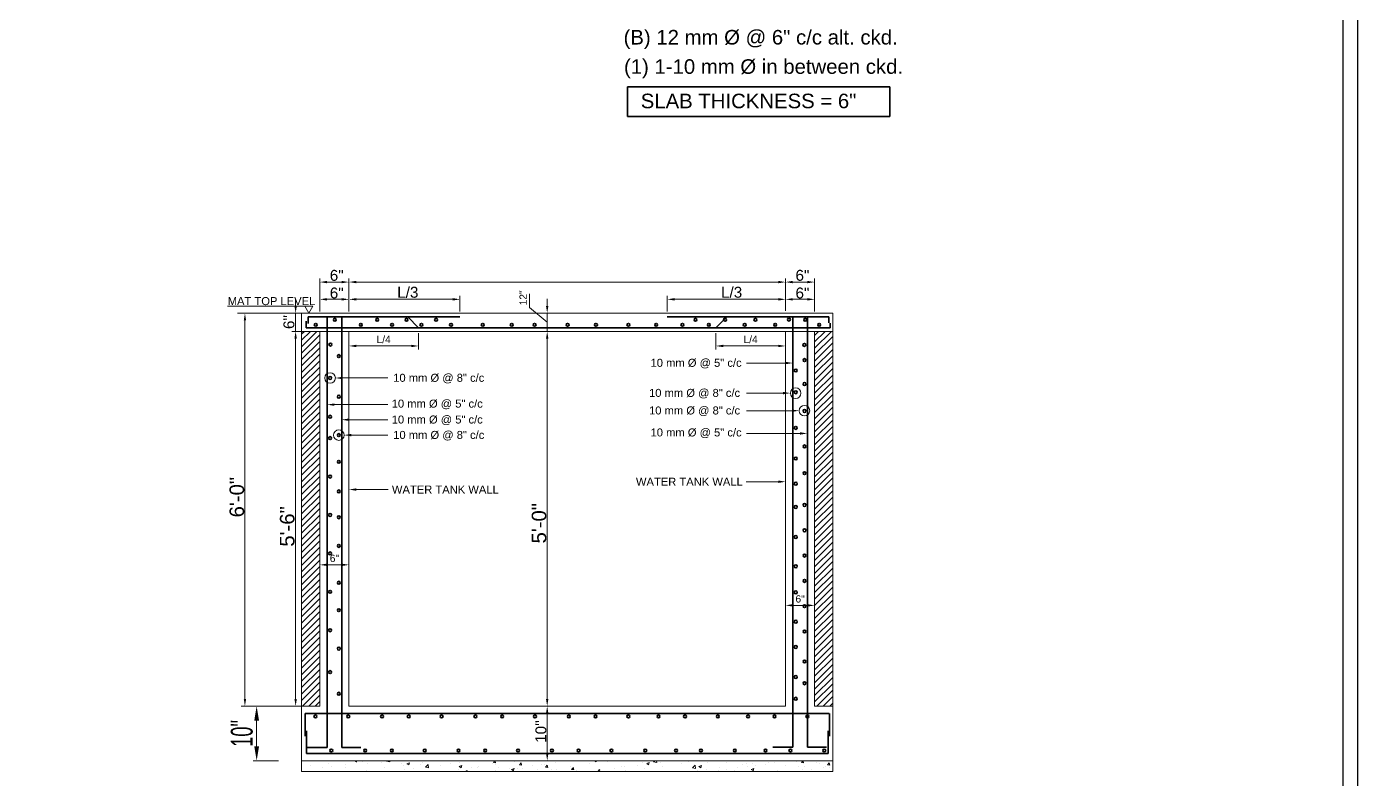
# Model space of a CAD drawing. Extents: x 52891 to 66536, y -48165 to -44533.
# Drawn here: x 62930.1 to 63295.8, y -45573.3 to -45366.4 of the extents above; entities that cross this region are included whole.
import ezdxf

# ---------------------------------------------------------------- set-up
doc = ezdxf.new("R2010")
doc.units = 0
doc.header["$MEASUREMENT"] = 0
doc.header["$PDMODE"] = 3
doc.layers.get('DEFPOINTS').update_dxf_attribs({"lineweight": 13})
for name, color, linetype, lineweight in [('1 DIM', 251, 'Continuous', 13), ('DIM', 8, 'Continuous', 13), ('HA', 250, 'Continuous', 15), ('Hach', 8, 'Continuous', 13), ('ROD', 1, 'Continuous', 35), ('TEXT', 7, 'Continuous', 13), ('WALL', 7, 'Continuous', 30), ('WIN-1', 140, 'Continuous', 18)]:
    doc.layers.add(name, color=color, linetype=linetype, lineweight=lineweight)
doc.layers.add('Layer1', color=174, linetype='Continuous')
doc.layers.add('TXT', color=7, linetype='Continuous')
doc.styles.add('Arial', font='arial.ttf')
doc.styles.get("Standard").update_dxf_attribs({"font": 'arial.ttf', "width": 0.6, "height": 6})
doc.dimstyles.new('1-4', dxfattribs={"dimtxt": 6, "dimasz": 4, "dimexe": 1, "dimexo": 1.5, "dimgap": 1, "dimtad": 1, "dimdec": 1, "dimzin": 3, "dimdsep": 46, "dimlunit": 4, "dimtxsty": 'Standard', "dimcen": 0.09, "dimdle": 4, "dimclrd": 252, "dimclre": 252, "dimclrt": 7, "dimadec": 0, "dimazin": 0, "dimtfac": 1, "dimtdec": 1, "dimtofl": 0, "dimtmove": 1, "dimatfit": 3, "dimfxl": 2, "dimfrac": 1, "dimtolj": 1, "dimtzin": 0, "dimlwd": 9, "dimlwe": 9, "dimarcsym": 0})
pattern_1 = [(45, (41156.5672, -36390.5247), (-0.883883476, 0.883883476), [])]

# ---------------------------------------------------------------- blocks, each defined once
blk = doc.blocks.new('*D1990')
at = {"layer": 'DEFPOINTS', "color": 0}
for p in [(62993.29, -45553.17), (63005.66, -45553.17, -0.49), (63005.66, -45568.17, -0.49)]:
    blk.add_point(p, dxfattribs=at)
at = {"layer": 'TEXT', "color": 252, "lineweight": 9}
for p, q in [((62999.29, -45553.17), (62992.29, -45553.17)), ((62993.29, -45564.17), (62993.29, -45557.17)), ((62999.29, -45568.17), (62992.29, -45568.17))]:
    blk.add_line(p, q, dxfattribs=at)
at = {"layer": 'TEXT', "color": 252}
for points in [[(62992.63, -45557.17), (62993.96, -45557.17), (62993.29, -45553.17)], [(62992.63, -45564.17), (62993.96, -45564.17), (62993.29, -45568.17)]]:
    blk.add_solid(points, dxfattribs=at)
at = {"layer": 'TEXT', "color": 7, "lineweight": 25, "insert": (62989.23, -45560.67), "char_height": 6, "attachment_point": 5, "rotation": 90}
blk.add_mtext('\\A1;10"', dxfattribs=at)
blk = doc.blocks.new('L')
at = {"layer": 'Layer1', "color": 4}
blk.add_lwpolyline([(-781.98, 548.61), (4.12, 548.61), (4.12, -4.12), (-781.98, -4.12)], close=True, dxfattribs=at)
at = {"layer": 'Layer1', "color": 1}
blk.add_lwpolyline([(-777.86, 544.49), (0, 544.49), (0, 0), (-777.86, 0)], close=True, dxfattribs=at)

msp = doc.modelspace()

# ---------------------------------------------------------------- hatches: boundary and pattern name
at = {"layer": 'TEXT', "lineweight": 25}
h = msp.add_hatch(dxfattribs=at)
h.set_pattern_fill('ANSI31', color=256, scale=10, style=0)
h.set_pattern_definition(pattern_1)
h.paths.add_polyline_path([(63005.66, -45553.17), (63010.16, -45553.17), (63010.66, -45553.17), (63010.66, -45450.17), (63005.83, -45450.17), (63005.66, -45450.17)])
h = msp.add_hatch(dxfattribs=at)
h.set_pattern_fill('ANSI31', color=256, scale=10, style=0)
h.set_pattern_definition(pattern_1)
h.paths.add_polyline_path([(63146.66, -45553.17), (63151.66, -45553.17), (63151.66, -45450.17), (63146.66, -45450.17)])

# ---------------------------------------------------------------- linework, layer by layer
at = {"layer": '1 DIM', "ltscale": 0.1}
for p, q in [((63005.66, -45553.17, -0.49), (63005.66, -45445.17, -0.49)), ((63151.66, -45553.17, -0.49), (63151.66, -45450.17, -0.49))]:
    msp.add_line(p, q, dxfattribs=at)
at = {"layer": 'DIM', "linetype": 'Continuous', "lineweight": 9, "ltscale": 0.5}
for p, q in [((63010.66, -45444.67, -0.49), (63010.66, -45435.61, -0.49)), ((63018.66, -45444.67, -0.49), (63018.66, -45435.61, -0.49)), ((63018.66, -45444.67, -0.49), (63018.66, -45435.61, -0.49)), ((63138.66, -45444.51, -0.49), (63138.66, -45435.61, -0.49)), ((63012.66, -45436.61, -0.49), (63016.66, -45436.61, -0.49)), ((63136.66, -45436.61, -0.49), (63020.66, -45436.61, -0.49)), ((63068.31, -45443.62, -0.49), (63068.31, -45439.82, -0.49)), ((63010.66, -45444.67, -0.49), (63010.66, -45440.35, -0.49)), ((63016.66, -45441.35, -0.49), (63012.66, -45441.35, -0.49)), ((63018.66, -45444.67, -0.49), (63018.66, -45440.35, -0.49)), ((63018.66, -45444.67, -0.49), (63018.66, -45440.35, -0.49)), ((63047.16, -45441.35, -0.49), (63020.66, -45441.35, -0.49)), ((63049.16, -45444.67, -0.49), (63049.16, -45440.35, -0.49)), ((63073.15, -45443.17, -0.49), (63073.15, -45441.17, -0.49)), ((63106.16, -45444.67, -0.49), (63106.16, -45440.35, -0.49)), ((63136.66, -45441.35, -0.49), (63108.16, -45441.35, -0.49)), ((63138.66, -45444.51, -0.49), (63138.66, -45440.35, -0.49)), ((63138.66, -45444.51, -0.49), (63138.66, -45440.35, -0.49)), ((63144.66, -45441.35, -0.49), (63140.66, -45441.35, -0.49)), ((63146.66, -45444.67, -0.49), (63146.66, -45440.35, -0.49)), ((63073.15, -45447.67, -0.49), (63068.31, -45443.62, -0.49)), ((63076.49, -45445.17, -0.49), (63072.15, -45445.17, -0.49)), ((63073.15, -45450.17, -0.49), (63073.15, -45445.17, -0.49)), ((63073.15, -45450.17, -0.49), (63073.15, -45445.17, -0.49)), ((63067.65, -45450.17, -0.49), (63074.15, -45450.17, -0.49)), ((63076.49, -45450.17, -0.49), (63072.15, -45450.17, -0.49)), ((63073.15, -45551.17, -0.49), (63073.15, -45452.17, -0.49)), ((63073.15, -45452.17, -0.49), (63073.15, -45454.17, -0.49)), ((63138.66, -45525.86, -0.49), (63138.66, -45524.47, -0.49)), ((63144.66, -45525.47, -0.49), (63140.66, -45525.47, -0.49)), ((63146.66, -45525.86, -0.49), (63146.66, -45524.47, -0.49)), ((63146.66, -45552.67, -0.49), (63146.66, -45549.24, -0.49)), ((63151.66, -45552.67, -0.49), (63151.66, -45549.24, -0.49)), ((63070.27, -45553.17, -0.49), (63074.15, -45553.17, -0.49))]:
    msp.add_line(p, q, dxfattribs=at)
at = {"layer": 'DIM', "linetype": 'Continuous', "lineweight": 9}
for p, q in [((63138.66, -45444.51, -0.49), (63138.66, -45435.61, -0.49)), ((63146.66, -45444.67, -0.49), (63146.66, -45435.61, -0.49)), ((63144.66, -45436.61, -0.49), (63140.66, -45436.61, -0.49)), ((63004, -45443.17, -0.49), (63004, -45441.17, -0.49)), ((63005.83, -45445.17, -0.49), (62989.07, -45445.17, -0.49)), ((63004, -45450.17, -0.49), (63004, -45445.17, -0.49)), ((62990.07, -45551.17, -0.49), (62990.07, -45447.17, -0.49)), ((63005.83, -45450.17, -0.49), (63003, -45450.17, -0.49)), ((63005.66, -45450.17, -0.49), (63003, -45450.17, -0.49)), ((63018.66, -45450.67, -0.49), (63018.66, -45455.17, -0.49)), ((63037.8, -45450.67, -0.49), (63037.8, -45455.17, -0.49)), ((63119.52, -45450.67, -0.49), (63119.52, -45455.17, -0.49)), ((63004, -45551.17, -0.49), (63004, -45452.17, -0.49)), ((63035.8, -45454.17, -0.49), (63020.66, -45454.17, -0.49)), ((63136.66, -45454.17, -0.49), (63121.52, -45454.17, -0.49)), ((63138.66, -45451.79, -0.49), (63138.66, -45455.17, -0.49)), ((63010.66, -45515.57, -0.49), (63010.66, -45513.33, -0.49)), ((63016.66, -45514.33, -0.49), (63012.66, -45514.33, -0.49)), ((63018.66, -45515.32, -0.49), (63018.66, -45513.33, -0.49)), ((63005.83, -45553.17, -0.49), (62989.07, -45553.17, -0.49)), ((63010.16, -45553.17, -0.49), (63003, -45553.17, -0.49)), ((63070.27, -45553.17, -0.49), (63074.15, -45553.17, -0.49)), ((63073.15, -45555.17, -0.49), (63073.15, -45566.17, -0.49)), ((63072.24, -45568.17, -0.49), (63074.15, -45568.17, -0.49))]:
    msp.add_line(p, q, dxfattribs=at)
at = {"layer": 'DIM'}
for p, q in [((63008.72, -45443.24, -0.49), (62985.25, -45443.24, -0.49)), ((63007.64, -45445.17, -0.49), (63006.56, -45443.24, -0.49)), ((63006.56, -45443.24, -0.49), (63007.64, -45445.17, -0.49)), ((63007.64, -45445.17, -0.49), (63008.72, -45443.24, -0.49)), ((63138.66, -45458.86, -0.49), (63127.94, -45458.86, -0.49)), ((63016.93, -45462.97, -0.49), (63029.38, -45462.97, -0.49)), ((63137.98, -45467.13, -0.49), (63127.94, -45467.13, -0.49)), ((63014.66, -45470.3, -0.49), (63029.38, -45470.3, -0.49)), ((63140.39, -45471.96, -0.49), (63127.94, -45471.96, -0.49)), ((63018.66, -45474.45, -0.49), (63029.38, -45474.45, -0.49)), ((63019.33, -45478.67, -0.49), (63029.38, -45478.67, -0.49)), ((63142.66, -45478.22, -0.49), (63127.94, -45478.22, -0.49)), ((63020.66, -45493.64, -0.49), (63029.44, -45493.64, -0.49)), ((63136.66, -45491.48, -0.49), (63127.88, -45491.48, -0.49))]:
    msp.add_line(p, q, dxfattribs=at)
for centre in [(63013.47, -45462.97, -0.49), (63141.44, -45467.13, -0.49), (63143.85, -45471.96, -0.49), (63015.87, -45478.67, -0.49)]:
    msp.add_circle(centre, 1.46, dxfattribs=at)
at = {"layer": 'DIM', "ltscale": 0.5}
for points in [[(63012.66, -45436.28, -0.49), (63012.66, -45436.94, -0.49), (63010.66, -45436.61, -0.49)], [(63016.66, -45436.28, -0.49), (63016.66, -45436.94, -0.49), (63018.66, -45436.61, -0.49)], [(63020.66, -45436.28, -0.49), (63020.66, -45436.94, -0.49), (63018.66, -45436.61, -0.49)], [(63136.66, -45436.28, -0.49), (63136.66, -45436.94, -0.49), (63138.66, -45436.61, -0.49)], [(63012.66, -45441.02, -0.49), (63012.66, -45441.69, -0.49), (63010.66, -45441.35, -0.49)], [(63016.66, -45441.02, -0.49), (63016.66, -45441.69, -0.49), (63018.66, -45441.35, -0.49)], [(63020.66, -45441.02, -0.49), (63020.66, -45441.69, -0.49), (63018.66, -45441.35, -0.49)], [(63047.16, -45441.02, -0.49), (63047.16, -45441.69, -0.49), (63049.16, -45441.35, -0.49)], [(63072.82, -45443.17, -0.49), (63073.48, -45443.17, -0.49), (63073.15, -45445.17, -0.49)], [(63108.16, -45441.02, -0.49), (63108.16, -45441.69, -0.49), (63106.16, -45441.35, -0.49)], [(63136.66, -45441.02, -0.49), (63136.66, -45441.69, -0.49), (63138.66, -45441.35, -0.49)], [(63140.66, -45441.02, -0.49), (63140.66, -45441.69, -0.49), (63138.66, -45441.35, -0.49)], [(63144.66, -45441.02, -0.49), (63144.66, -45441.69, -0.49), (63146.66, -45441.35, -0.49)], [(63072.82, -45452.17, -0.49), (63073.48, -45452.17, -0.49), (63073.15, -45450.17, -0.49)], [(63072.82, -45452.17, -0.49), (63073.48, -45452.17, -0.49), (63073.15, -45450.17, -0.49)], [(63140.66, -45525.14, -0.49), (63140.66, -45525.81, -0.49), (63138.66, -45525.47, -0.49)], [(63144.66, -45525.14, -0.49), (63144.66, -45525.81, -0.49), (63146.66, -45525.47, -0.49)], [(63072.82, -45551.17, -0.49), (63073.48, -45551.17, -0.49), (63073.15, -45553.17, -0.49)]]:
    msp.add_solid(points, dxfattribs=at)
at = {"layer": 'DIM'}
for points in [[(63140.66, -45436.28, -0.49), (63140.66, -45436.94, -0.49), (63138.66, -45436.61, -0.49)], [(63144.66, -45436.28, -0.49), (63144.66, -45436.94, -0.49), (63146.66, -45436.61, -0.49)], [(63003.67, -45443.17, -0.49), (63004.34, -45443.17, -0.49), (63004, -45445.17, -0.49)], [(62989.74, -45447.17, -0.49), (62990.4, -45447.17, -0.49), (62990.07, -45445.17, -0.49)], [(63003.67, -45452.17, -0.49), (63004.34, -45452.17, -0.49), (63004, -45450.17, -0.49)], [(63020.66, -45453.84, -0.49), (63020.66, -45454.5, -0.49), (63018.66, -45454.17, -0.49)], [(63035.8, -45453.84, -0.49), (63035.8, -45454.5, -0.49), (63037.8, -45454.17, -0.49)], [(63121.52, -45453.84, -0.49), (63121.52, -45454.5, -0.49), (63119.52, -45454.17, -0.49)], [(63136.66, -45453.84, -0.49), (63136.66, -45454.5, -0.49), (63138.66, -45454.17, -0.49)], [(63138.66, -45458.53, -0.49), (63140.66, -45458.86, -0.49), (63138.66, -45459.2, -0.49)], [(63016.93, -45463.31, -0.49), (63014.93, -45462.97, -0.49), (63016.93, -45462.64, -0.49)], [(63137.98, -45466.79, -0.49), (63139.98, -45467.13, -0.49), (63137.98, -45467.46, -0.49)], [(63014.66, -45470.63, -0.49), (63012.66, -45470.3, -0.49), (63014.66, -45469.96, -0.49)], [(63140.39, -45471.63, -0.49), (63142.39, -45471.96, -0.49), (63140.39, -45472.3, -0.49)], [(63018.66, -45474.78, -0.49), (63016.66, -45474.45, -0.49), (63018.66, -45474.11, -0.49)], [(63019.33, -45479.01, -0.49), (63017.33, -45478.67, -0.49), (63019.33, -45478.34, -0.49)], [(63142.66, -45477.88, -0.49), (63144.66, -45478.22, -0.49), (63142.66, -45478.55, -0.49)], [(63020.66, -45493.97, -0.49), (63018.66, -45493.64, -0.49), (63020.66, -45493.3, -0.49)], [(63136.66, -45491.15, -0.49), (63138.66, -45491.48, -0.49), (63136.66, -45491.82, -0.49)], [(63012.66, -45513.99, -0.49), (63012.66, -45514.66, -0.49), (63010.66, -45514.33, -0.49)], [(63016.66, -45513.99, -0.49), (63016.66, -45514.66, -0.49), (63018.66, -45514.33, -0.49)], [(62989.74, -45551.17, -0.49), (62990.4, -45551.17, -0.49), (62990.07, -45553.17, -0.49)], [(63003.67, -45551.17, -0.49), (63004.34, -45551.17, -0.49), (63004, -45553.17, -0.49)], [(63072.82, -45555.17, -0.49), (63073.48, -45555.17, -0.49), (63073.15, -45553.17, -0.49)], [(63072.82, -45566.17, -0.49), (63073.48, -45566.17, -0.49), (63073.15, -45568.17, -0.49)]]:
    msp.add_solid(points, dxfattribs=at)
at = {"layer": 'HA', "ltscale": 0.1}
msp.add_line((63005.66, -45445.17, -0.49), (62987.99, -45445.17, -0.49), dxfattribs=at)
at = {"layer": 'Hach', "ltscale": 10}
for p, q in [((63008.1, -45569.52, -0.49), (63008.1, -45569.52, -0.49)), ((63011.4, -45569.98, -0.49), (63011.4, -45569.98, -0.49)), ((63011.98, -45571.07, -0.49), (63011.98, -45571.07, -0.49)), ((63012.47, -45571.17, -0.49), (63012.54, -45571.14, -0.49)), ((63012.52, -45571.17, -0.49), (63012.53, -45571.15, -0.49)), ((63013.16, -45568.88, -0.49), (63013.16, -45568.88, -0.49)), ((63013.91, -45569.65, -0.49), (63013.91, -45569.65, -0.49)), ((63017.02, -45568.24, -0.49), (63017.02, -45568.24, -0.49)), ((63017.69, -45569.15, -0.49), (63017.69, -45569.15, -0.49)), ((63017.81, -45570.07, -0.49), (63017.81, -45570.07, -0.49)), ((63020.24, -45568.19, -0.49), (63020.28, -45568.17, -0.49)), ((63020.24, -45568.19, -0.49), (63020.74, -45568.52, -0.49)), ((63020.73, -45568.53, -0.49), (63020.84, -45568.17, -0.49)), ((63022.36, -45568.47, -0.49), (63022.36, -45568.47, -0.49)), ((63023.36, -45570.76, -0.49), (63023.36, -45570.76, -0.49)), ((63023.64, -45569.07, -0.49), (63023.64, -45569.07, -0.49)), ((63024.01, -45568.32, -0.49), (63024.01, -45568.32, -0.49)), ((63027.69, -45568.69, -0.49), (63027.69, -45568.69, -0.49)), ((63028.41, -45570.12, -0.49), (63028.41, -45570.12, -0.49)), ((63029.01, -45568.33, -0.49), (63029.15, -45568.17, -0.49)), ((63029.01, -45568.33, -0.49), (63029.9, -45568.46, -0.49)), ((63029.88, -45568.46, -0.49), (63029.85, -45568.17, -0.49)), ((63033.03, -45568.92, -0.49), (63033.03, -45568.92, -0.49)), ((63033.61, -45569.37, -0.49), (63033.61, -45569.37, -0.49)), ((63033.98, -45570.61, -0.49), (63033.98, -45570.61, -0.49)), ((63034.61, -45568.99, -0.49), (63035.31, -45568.72, -0.49)), ((63034.61, -45568.99, -0.49), (63035.11, -45569.32, -0.49)), ((63035.1, -45569.33, -0.49), (63035.3, -45568.72, -0.49)), ((63036.49, -45570.28, -0.49), (63036.49, -45570.28, -0.49)), ((63038.37, -45569.14, -0.49), (63038.37, -45569.14, -0.49)), ((63038.74, -45568.66, -0.49), (63038.74, -45568.66, -0.49)), ((63039.68, -45569.98, -0.49), (63040.46, -45569.17, -0.49)), ((63039.68, -45569.98, -0.49), (63040.57, -45570.12, -0.49)), ((63040.28, -45569.78, -0.49), (63040.28, -45569.78, -0.49)), ((63040.55, -45570.12, -0.49), (63040.44, -45569.17, -0.49)), ((63043.71, -45569.37, -0.49), (63043.71, -45569.37, -0.49)), ((63046.56, -45571.03, -0.49), (63046.56, -45571.03, -0.49)), ((63046.59, -45568.95, -0.49), (63046.59, -45568.95, -0.49)), ((63048.87, -45570.6, -0.49), (63048.87, -45570.6, -0.49)), ((63048.99, -45569.79, -0.49), (63049.69, -45569.52, -0.49)), ((63048.99, -45569.79, -0.49), (63049.48, -45570.13, -0.49)), ((63049.05, -45569.6, -0.49), (63049.05, -45569.6, -0.49)), ((63049.09, -45568.62, -0.49), (63049.09, -45568.62, -0.49)), ((63049.47, -45570.13, -0.49), (63049.67, -45569.52, -0.49)), ((63050.8, -45571.17, -0.49), (63051.13, -45570.82, -0.49)), ((63051.16, -45571.17, -0.49), (63051.11, -45570.82, -0.49)), ((63052.39, -45570.03, -0.49), (63052.39, -45570.03, -0.49)), ((63054, -45569.9, -0.49), (63054, -45569.9, -0.49)), ((63054.38, -45569.82, -0.49), (63054.38, -45569.82, -0.49)), ((63058.22, -45569.03, -0.49), (63058.22, -45569.03, -0.49)), ((63058.35, -45568.69, -0.49), (63058.78, -45568.17, -0.49)), ((63058.35, -45568.69, -0.49), (63058.95, -45568.74, -0.49)), ((63058.93, -45568.74, -0.49), (63058.83, -45568.17, -0.49)), ((63059.05, -45569.26, -0.49), (63059.05, -45569.26, -0.49)), ((63059.07, -45570.9, -0.49), (63059.07, -45570.9, -0.49)), ((63059.72, -45570.05, -0.49), (63059.72, -45570.05, -0.49)), ((63062.86, -45570.4, -0.49), (63062.86, -45570.4, -0.49)), ((63063.36, -45570.59, -0.49), (63064.06, -45570.32, -0.49)), ((63063.36, -45570.59, -0.49), (63063.85, -45570.93, -0.49)), ((63063.84, -45570.93, -0.49), (63064.04, -45570.32, -0.49)), ((63064.24, -45568.51, -0.49), (63064.24, -45568.51, -0.49)), ((63065.06, -45570.27, -0.49), (63065.06, -45570.27, -0.49)), ((63065.52, -45569.31, -0.49), (63066, -45568.74, -0.49)), ((63065.52, -45569.31, -0.49), (63066.12, -45569.37, -0.49)), ((63066.1, -45569.37, -0.49), (63065.99, -45568.74, -0.49)), ((63066.45, -45570.22, -0.49), (63066.45, -45570.22, -0.49)), ((63069.17, -45569.57, -0.49), (63069.17, -45569.57, -0.49)), ((63069.26, -45571.13, -0.49), (63069.26, -45571.13, -0.49)), ((63070.4, -45570.5, -0.49), (63070.4, -45570.5, -0.49)), ((63071.68, -45569.24, -0.49), (63071.68, -45569.24, -0.49)), ((63072.28, -45569.22, -0.49), (63072.28, -45569.22, -0.49)), ((63072.69, -45569.94, -0.49), (63073.18, -45569.37, -0.49)), ((63072.69, -45569.94, -0.49), (63073.29, -45569.99, -0.49)), ((63073.28, -45570, -0.49), (63073.16, -45569.37, -0.49)), ((63074.31, -45570.49, -0.49), (63074.31, -45570.49, -0.49)), ((63075.46, -45568.74, -0.49), (63075.46, -45568.74, -0.49)), ((63075.74, -45570.72, -0.49), (63075.74, -45570.72, -0.49)), ((63078.11, -45568.22, -0.49), (63078.11, -45568.22, -0.49)), ((63078.3, -45571.17, -0.49), (63078.43, -45571.12, -0.49)), ((63078.4, -45571.17, -0.49), (63078.41, -45571.12, -0.49)), ((63079.5, -45569.74, -0.49), (63079.5, -45569.74, -0.49)), ((63079.87, -45570.57, -0.49), (63080.35, -45569.99, -0.49)), ((63079.87, -45570.57, -0.49), (63080.46, -45570.62, -0.49)), ((63080.45, -45570.62, -0.49), (63080.33, -45570, -0.49)), ((63081.08, -45570.95, -0.49), (63081.08, -45570.95, -0.49)), ((63084.64, -45569.04, -0.49), (63084.64, -45569.04, -0.49)), ((63085.44, -45571.03, -0.49), (63085.44, -45571.03, -0.49)), ((63086.14, -45568.17, -0.49), (63086.63, -45568.5, -0.49)), ((63086.61, -45568.5, -0.49), (63086.72, -45568.17, -0.49)), ((63087.06, -45571.17, -0.49), (63087.52, -45570.62, -0.49)), ((63087.61, -45571.17, -0.49), (63087.51, -45570.62, -0.49)), ((63087.76, -45570.72, -0.49), (63087.76, -45570.72, -0.49)), ((63089.69, -45568.4, -0.49), (63089.69, -45568.4, -0.49)), ((63091.75, -45570.2, -0.49), (63091.75, -45570.2, -0.49)), ((63093.6, -45569.72, -0.49), (63093.6, -45569.72, -0.49)), ((63094.26, -45569.87, -0.49), (63094.26, -45569.87, -0.49)), ((63094.76, -45570.98, -0.49), (63094.76, -45570.98, -0.49)), ((63098.05, -45569.37, -0.49), (63098.05, -45569.37, -0.49)), ((63099.43, -45568.71, -0.49), (63099.43, -45568.71, -0.49)), ((63099.89, -45570.27, -0.49), (63099.89, -45570.27, -0.49)), ((63100.5, -45568.97, -0.49), (63101.2, -45568.7, -0.49)), ((63100.5, -45568.97, -0.49), (63101, -45569.3, -0.49)), ((63100.98, -45569.3, -0.49), (63101.19, -45568.7, -0.49)), ((63102.39, -45568.52, -0.49), (63102.72, -45568.17, -0.49)), ((63102.39, -45568.52, -0.49), (63103.28, -45568.65, -0.49)), ((63103.26, -45568.65, -0.49), (63103.21, -45568.17, -0.49)), ((63104.36, -45568.54, -0.49), (63104.36, -45568.54, -0.49)), ((63104.95, -45569.63, -0.49), (63104.95, -45569.63, -0.49)), ((63106.86, -45568.21, -0.49), (63106.86, -45568.21, -0.49)), ((63110.14, -45568.88, -0.49), (63110.14, -45568.88, -0.49)), ((63111.87, -45568.34, -0.49), (63111.87, -45568.34, -0.49)), ((63113.06, -45570.17, -0.49), (63113.84, -45569.36, -0.49)), ((63113.06, -45570.17, -0.49), (63113.95, -45570.31, -0.49)), ((63113.93, -45570.31, -0.49), (63113.82, -45569.36, -0.49)), ((63114.34, -45570.82, -0.49), (63114.34, -45570.82, -0.49)), ((63114.87, -45569.77, -0.49), (63115.57, -45569.5, -0.49)), ((63114.87, -45569.77, -0.49), (63115.37, -45570.1, -0.49)), ((63115.27, -45568.18, -0.49), (63115.27, -45568.18, -0.49)), ((63115.36, -45570.11, -0.49), (63115.56, -45569.5, -0.49)), ((63116.84, -45570.49, -0.49), (63116.84, -45570.49, -0.49)), ((63117.2, -45568.56, -0.49), (63117.2, -45568.56, -0.49)), ((63120.2, -45570.87, -0.49), (63120.2, -45570.87, -0.49)), ((63120.63, -45569.99, -0.49), (63120.63, -45569.99, -0.49)), ((63122.34, -45570.68, -0.49), (63122.34, -45570.68, -0.49)), ((63122.54, -45568.79, -0.49), (63122.54, -45568.79, -0.49)), ((63124.36, -45571.17, -0.49), (63124.51, -45571.01, -0.49)), ((63124.51, -45571.17, -0.49), (63124.5, -45571.01, -0.49)), ((63125.4, -45570.12, -0.49), (63125.4, -45570.12, -0.49)), ((63126.94, -45569.16, -0.49), (63126.94, -45569.16, -0.49)), ((63127.88, -45569.01, -0.49), (63127.88, -45569.01, -0.49)), ((63128.17, -45569.68, -0.49), (63128.17, -45569.68, -0.49)), ((63129.24, -45570.57, -0.49), (63129.94, -45570.3, -0.49)), ((63129.24, -45570.57, -0.49), (63129.74, -45570.9, -0.49)), ((63129.45, -45568.83, -0.49), (63129.45, -45568.83, -0.49)), ((63129.73, -45570.91, -0.49), (63129.93, -45570.3, -0.49)), ((63130.53, -45569.41, -0.49), (63130.53, -45569.41, -0.49)), ((63133.22, -45569.24, -0.49), (63133.22, -45569.24, -0.49)), ((63133.23, -45568.33, -0.49), (63133.23, -45568.33, -0.49)), ((63134.01, -45568.67, -0.49), (63134.01, -45568.67, -0.49)), ((63135.58, -45568.77, -0.49), (63135.58, -45568.77, -0.49)), ((63136.4, -45570.87, -0.49), (63136.4, -45570.87, -0.49)), ((63138.56, -45569.46, -0.49), (63138.56, -45569.46, -0.49)), ((63139.42, -45571.12, -0.49), (63139.42, -45571.12, -0.49)), ((63141.79, -45568.35, -0.49), (63141.79, -45568.35, -0.49)), ((63142.23, -45569.87, -0.49), (63142.23, -45569.87, -0.49)), ((63143.03, -45568.69, -0.49), (63143.47, -45568.17, -0.49)), ((63143.03, -45568.69, -0.49), (63143.63, -45568.75, -0.49)), ((63143.21, -45570.62, -0.49), (63143.21, -45570.62, -0.49)), ((63143.62, -45568.75, -0.49), (63143.51, -45568.17, -0.49)), ((63143.89, -45569.69, -0.49), (63143.89, -45569.69, -0.49)), ((63144.13, -45571.17, -0.49), (63144.32, -45571.1, -0.49)), ((63144.28, -45571.17, -0.49), (63144.3, -45571.1, -0.49)), ((63145.79, -45570.65, -0.49), (63145.79, -45570.65, -0.49)), ((63147.12, -45568.57, -0.49), (63147.12, -45568.57, -0.49)), ((63148.07, -45568.87, -0.49), (63148.07, -45568.87, -0.49)), ((63149.23, -45569.92, -0.49), (63149.23, -45569.92, -0.49)), ((63149.52, -45569.79, -0.49), (63149.52, -45569.79, -0.49)), ((63150.21, -45569.32, -0.49), (63150.69, -45568.75, -0.49)), ((63150.21, -45569.32, -0.49), (63150.8, -45569.37, -0.49)), ((63150.79, -45569.38, -0.49), (63150.67, -45568.75, -0.49)), ((63150.84, -45570.01, -0.49), (63150.84, -45570.01, -0.49))]:
    msp.add_line(p, q, dxfattribs=at)
at = {"layer": 'ROD'}
for p, q in [((63095.21, -45382.95, -0.49), (63167.34, -45382.95, -0.49)), ((63095.21, -45391.09, -0.49), (63095.21, -45382.95, -0.49)), ((63167.34, -45382.95, -0.49), (63167.34, -45391.09, -0.49)), ((63167.34, -45391.09, -0.49), (63095.21, -45391.09, -0.49)), ((63007.42, -45446.17, -0.49), (63049.16, -45446.17, -0.49)), ((63007.42, -45446.17, -0.49), (63007.42, -45448, -0.49)), ((63037.8, -45449.17, -0.49), (63034.84, -45446.17, -0.49)), ((63106.16, -45446.17, -0.49), (63150.59, -45446.17, -0.49)), ((63119.52, -45449.17, -0.49), (63122.48, -45446.17, -0.49)), ((63150.59, -45446.17, -0.49), (63150.59, -45447.85, -0.49)), ((63006.93, -45449.17, -0.49), (63006.93, -45447.32, -0.49)), ((63150.94, -45449.17, -0.49), (63006.93, -45449.17, -0.49)), ((63150.94, -45449.17, -0.49), (63150.94, -45447.9, -0.49))]:
    msp.add_line(p, q, dxfattribs=at)
at = {"layer": 'ROD', "ltscale": 0.5}
for p, q in [((63012.65, -45484.51, -0.49), (63012.66, -45446.17, -0.49)), ((63016.66, -45564.56, -0.49), (63016.66, -45446.17, -0.49)), ((63140.66, -45564.43, -0.49), (63140.66, -45446.17, -0.49)), ((63144.66, -45484.51, -0.49), (63144.66, -45446.17, -0.49)), ((63012.65, -45564.56, -0.49), (63012.65, -45484.51, -0.49)), ((63144.66, -45484.51, -0.49), (63144.66, -45564.43, -0.49)), ((63006.62, -45555.17, -0.49), (63150.69, -45555.17, -0.49)), ((63006.62, -45555.17, -0.49), (63006.62, -45561.42, -0.49)), ((63150.7, -45555.17, -0.49), (63150.7, -45561.42, -0.49)), ((63006.95, -45566.17, -0.49), (63006.95, -45559.95, -0.49)), ((63150.37, -45566.17, -0.49), (63150.37, -45559.95, -0.49)), ((63150.37, -45566.17, -0.49), (63006.95, -45566.17, -0.49)), ((63012.65, -45564.56, -0.49), (63007.15, -45564.56, -0.49)), ((63021.93, -45564.56, -0.49), (63016.66, -45564.56, -0.49)), ((63140.66, -45564.43, -0.49), (63135.15, -45564.43, -0.49)), ((63149.93, -45564.43, -0.49), (63144.66, -45564.43, -0.49))]:
    msp.add_line(p, q, dxfattribs=at)
for centre, start, end in [((63014.77, -45446.97, -0.49), 0, 180), ((63014.77, -45446.97, -0.49), 180, 0), ((63026.41, -45446.97, -0.49), 0, 180), ((63026.41, -45446.97, -0.49), 180, 0), ((63034.47, -45446.97, -0.49), 0, 180), ((63034.47, -45446.97, -0.49), 180, 0), ((63042.61, -45446.97, -0.49), 0, 180), ((63042.61, -45446.97, -0.49), 180, 0), ((63113.9, -45446.97, -0.49), 0, 180), ((63113.9, -45446.97, -0.49), 180, 0), ((63122.02, -45446.97, -0.49), 0, 180), ((63122.02, -45446.97, -0.49), 180, 0), ((63130.39, -45446.97, -0.49), 0, 180), ((63130.39, -45446.97, -0.49), 180, 0), ((63139.59, -45446.92, -0.49), 0, 180), ((63139.59, -45446.92, -0.49), 180, 0), ((63144.05, -45446.97, -0.49), 0, 180), ((63144.05, -45446.97, -0.49), 180, 0), ((63009.52, -45448.35, -0.49), 0, 180), ((63009.52, -45448.35, -0.49), 180, 0), ((63021.92, -45448.35, -0.49), 0, 180), ((63021.92, -45448.35, -0.49), 180, 0), ((63030.51, -45448.35, -0.49), 0, 180), ((63030.51, -45448.35, -0.49), 180, 0), ((63038.57, -45448.35, -0.49), 0, 180), ((63038.57, -45448.35, -0.49), 180, 0), ((63046.71, -45448.35, -0.49), 0, 180), ((63046.71, -45448.35, -0.49), 180, 0), ((63055.44, -45448.35, -0.49), 0, 180), ((63055.44, -45448.35, -0.49), 180, 0), ((63063.41, -45448.35, -0.49), 0, 180), ((63063.41, -45448.35, -0.49), 180, 0), ((63069.68, -45448.35, -0.49), 0, 180), ((63069.68, -45448.35, -0.49), 180, 0), ((63078.77, -45448.35, -0.49), 0, 180), ((63078.77, -45448.35, -0.49), 180, 0), ((63086.56, -45448.35, -0.49), 0, 180), ((63086.56, -45448.35, -0.49), 180, 0), ((63095.47, -45448.35, -0.49), 0, 180), ((63095.47, -45448.35, -0.49), 180, 0), ((63103.09, -45448.35, -0.49), 0, 180), ((63103.09, -45448.35, -0.49), 180, 0), ((63110.31, -45448.35, -0.49), 0, 180), ((63110.31, -45448.35, -0.49), 180, 0), ((63117.58, -45448.35, -0.49), 0, 180), ((63117.58, -45448.35, -0.49), 180, 0), ((63127.43, -45448.35, -0.49), 0, 180), ((63127.43, -45448.35, -0.49), 180, 0), ((63135.8, -45448.35, -0.49), 0, 180), ((63135.8, -45448.35, -0.49), 180, 0), ((63147.9, -45448.35, -0.49), 0, 180), ((63147.9, -45448.35, -0.49), 180, 0), ((63013.57, -45453.79, -0.49), 0, 180), ((63013.57, -45453.79, -0.49), 180, 0), ((63143.83, -45453.88, -0.49), 0, 180), ((63143.83, -45453.88, -0.49), 180, 0), ((63015.87, -45456.96, -0.49), 0, 180), ((63015.87, -45456.96, -0.49), 180, 0), ((63143.87, -45458.06, -0.49), 0, 180), ((63143.87, -45458.06, -0.49), 180, 0), ((63141.47, -45460.92, -0.49), 0, 180), ((63141.47, -45460.92, -0.49), 180, 0), ((63013.47, -45462.97, -0.49), 0, 180), ((63013.47, -45462.97, -0.49), 180, 0), ((63143.87, -45464.63, -0.49), 0, 180), ((63143.87, -45464.63, -0.49), 180, 0), ((63015.87, -45468.11, -0.49), 0, 180), ((63015.87, -45468.11, -0.49), 180, 0), ((63141.47, -45466.89, -0.49), 0, 180), ((63141.47, -45466.89, -0.49), 180, 0), ((63143.87, -45472.04, -0.49), 0, 180), ((63143.87, -45472.04, -0.49), 180, 0), ((63013.47, -45473.63, -0.49), 0, 180), ((63013.47, -45473.63, -0.49), 180, 0), ((63141.47, -45476.69, -0.49), 0, 180), ((63013.47, -45479.5, -0.49), 0, 180), ((63013.47, -45479.5, -0.49), 180, 0), ((63015.87, -45478.67, -0.49), 0, 180), ((63015.87, -45478.67, -0.49), 180, 0), ((63141.47, -45476.69, -0.49), 180, 0), ((63143.87, -45481.78, -0.49), 0, 180), ((63143.87, -45481.78, -0.49), 180, 0), ((63015.87, -45486.01, -0.49), 0, 180), ((63015.87, -45486.01, -0.49), 180, 0), ((63141.47, -45485.11, -0.49), 0, 180), ((63141.47, -45485.11, -0.49), 180, 0), ((63013.47, -45490.07, -0.49), 0, 180), ((63013.47, -45490.07, -0.49), 180, 0), ((63143.87, -45489.13, -0.49), 0, 180), ((63143.87, -45489.13, -0.49), 180, 0), ((63015.87, -45494.14, -0.49), 0, 180), ((63015.87, -45494.14, -0.49), 180, 0), ((63141.47, -45492.02, -0.49), 0, 180), ((63141.47, -45492.02, -0.49), 180, 0), ((63141.47, -45498.43, -0.49), 0, 180), ((63143.87, -45497.88, -0.49), 0, 180), ((63143.87, -45497.88, -0.49), 180, 0), ((63013.47, -45500.63, -0.49), 0, 180), ((63013.47, -45500.63, -0.49), 180, 0), ((63015.87, -45501.24, -0.49), 0, 180), ((63015.87, -45501.24, -0.49), 180, 0), ((63141.47, -45498.43, -0.49), 180, 0), ((63143.87, -45504.84, -0.49), 0, 180), ((63143.87, -45504.84, -0.49), 180, 0), ((63015.87, -45509.12, -0.49), 0, 180), ((63015.87, -45509.12, -0.49), 180, 0), ((63141.47, -45506.68, -0.49), 0, 180), ((63141.47, -45506.68, -0.49), 180, 0), ((63013.47, -45511.19, -0.49), 0, 180), ((63013.47, -45511.19, -0.49), 180, 0), ((63143.87, -45511.79, -0.49), 0, 180), ((63143.87, -45511.79, -0.49), 180, 0), ((63141.47, -45514.74, -0.49), 0, 180), ((63141.47, -45514.74, -0.49), 180, 0), ((63015.87, -45519.25, -0.49), 0, 180), ((63015.87, -45519.25, -0.49), 180, 0), ((63143.87, -45518.74, -0.49), 0, 180), ((63143.87, -45518.74, -0.49), 180, 0), ((63013.47, -45521.76, -0.49), 0, 180), ((63013.47, -45521.76, -0.49), 180, 0), ((63141.47, -45521.89, -0.49), 0, 180), ((63141.47, -45521.89, -0.49), 180, 0), ((63015.87, -45526.8, -0.49), 0, 180), ((63015.87, -45526.8, -0.49), 180, 0), ((63143.87, -45525.7, -0.49), 0, 180), ((63143.87, -45525.7, -0.49), 180, 0), ((63141.47, -45529.95, -0.49), 0, 180), ((63141.47, -45529.95, -0.49), 180, 0), ((63013.47, -45532.32, -0.49), 0, 180), ((63013.47, -45532.32, -0.49), 180, 0), ((63143.87, -45532.65, -0.49), 0, 180), ((63143.87, -45532.65, -0.49), 180, 0), ((63015.87, -45537.37, -0.49), 0, 180), ((63015.87, -45537.37, -0.49), 180, 0), ((63141.47, -45536.91, -0.49), 0, 180), ((63141.47, -45536.91, -0.49), 180, 0), ((63143.87, -45540.91, -0.49), 0, 180), ((63143.87, -45540.91, -0.49), 180, 0), ((63013.47, -45543.81, -0.49), 0, 180), ((63013.47, -45543.81, -0.49), 180, 0), ((63141.47, -45545.16, -0.49), 0, 180), ((63141.47, -45545.16, -0.49), 180, 0), ((63015.87, -45549.76, -0.49), 0, 180), ((63143.87, -45546.87, -0.49), 0, 180), ((63143.87, -45546.87, -0.49), 180, 0), ((63015.87, -45549.76, -0.49), 180, 0), ((63141.47, -45551.13, -0.49), 0, 180), ((63141.47, -45551.13, -0.49), 180, 0), ((63009.43, -45555.99, -0.49), 0, 180), ((63009.43, -45555.99, -0.49), 0, 180), ((63009.43, -45555.99, -0.49), 180, 0), ((63009.43, -45555.99, -0.49), 180, 0), ((63018.46, -45555.99, -0.49), 0, 180), ((63018.46, -45555.99, -0.49), 180, 0), ((63027.76, -45555.99, -0.49), 0, 180), ((63027.76, -45555.99, -0.49), 0, 180), ((63027.76, -45555.99, -0.49), 180, 0), ((63027.76, -45555.99, -0.49), 180, 0), ((63035.09, -45555.99, -0.49), 0, 180), ((63035.09, -45555.99, -0.49), 0, 180), ((63035.09, -45555.99, -0.49), 180, 0), ((63035.09, -45555.99, -0.49), 180, 0), ((63044.13, -45555.99, -0.49), 0, 180), ((63044.13, -45555.99, -0.49), 180, 0), ((63053.42, -45555.99, -0.49), 0, 180), ((63053.42, -45555.99, -0.49), 0, 180), ((63053.42, -45555.99, -0.49), 180, 0), ((63053.42, -45555.99, -0.49), 180, 0), ((63060.76, -45555.99, -0.49), 0, 180), ((63060.76, -45555.99, -0.49), 0, 180), ((63060.76, -45555.99, -0.49), 180, 0), ((63060.76, -45555.99, -0.49), 180, 0), ((63069.79, -45555.99, -0.49), 0, 180), ((63069.79, -45555.99, -0.49), 180, 0), ((63079.09, -45555.99, -0.49), 0, 180), ((63079.09, -45555.99, -0.49), 0, 180), ((63079.09, -45555.99, -0.49), 180, 0), ((63079.09, -45555.99, -0.49), 180, 0), ((63086.42, -45555.99, -0.49), 0, 180), ((63086.42, -45555.99, -0.49), 0, 180), ((63086.42, -45555.99, -0.49), 180, 0), ((63086.42, -45555.99, -0.49), 180, 0), ((63095.45, -45555.99, -0.49), 0, 180), ((63095.45, -45555.99, -0.49), 0, 180), ((63095.45, -45555.99, -0.49), 180, 0), ((63095.45, -45555.99, -0.49), 180, 0), ((63103.75, -45555.99, -0.49), 0, 180), ((63103.75, -45555.99, -0.49), 0, 180), ((63103.75, -45555.99, -0.49), 180, 0), ((63103.75, -45555.99, -0.49), 180, 0), ((63111.03, -45555.99, -0.49), 0, 180), ((63111.03, -45555.99, -0.49), 180, 0), ((63120.06, -45555.99, -0.49), 0, 180), ((63120.06, -45555.99, -0.49), 180, 0), ((63128.35, -45555.99, -0.49), 0, 180), ((63128.35, -45555.99, -0.49), 0, 180), ((63128.35, -45555.99, -0.49), 180, 0), ((63128.35, -45555.99, -0.49), 180, 0), ((63135.63, -45555.99, -0.49), 0, 180), ((63135.63, -45555.99, -0.49), 180, 0), ((63144.66, -45555.99, -0.49), 0, 180), ((63144.66, -45555.99, -0.49), 180, 0), ((63013.81, -45565.36, -0.49), 0, 180), ((63013.81, -45565.36, -0.49), 180, 0), ((63023.11, -45565.36, -0.49), 0, 180), ((63023.11, -45565.36, -0.49), 180, 0), ((63030.45, -45565.36, -0.49), 0, 180), ((63030.45, -45565.36, -0.49), 180, 0), ((63039.48, -45565.36, -0.49), 0, 180), ((63039.48, -45565.36, -0.49), 180, 0), ((63048.78, -45565.36, -0.49), 0, 180), ((63048.78, -45565.36, -0.49), 180, 0), ((63056.11, -45565.36, -0.49), 0, 180), ((63056.11, -45565.36, -0.49), 180, 0), ((63065.14, -45565.36, -0.49), 0, 180), ((63065.14, -45565.36, -0.49), 180, 0), ((63074.44, -45565.36, -0.49), 0, 180), ((63074.44, -45565.36, -0.49), 180, 0), ((63081.78, -45565.36, -0.49), 0, 180), ((63081.78, -45565.36, -0.49), 180, 0), ((63090.81, -45565.36, -0.49), 0, 180), ((63090.81, -45565.36, -0.49), 180, 0), ((63100.11, -45565.36, -0.49), 0, 180), ((63100.11, -45565.36, -0.49), 180, 0), ((63108.56, -45565.36, -0.49), 0, 180), ((63108.56, -45565.36, -0.49), 180, 0), ((63115.41, -45565.36, -0.49), 0, 180), ((63115.41, -45565.36, -0.49), 180, 0), ((63124.71, -45565.36, -0.49), 0, 180), ((63124.71, -45565.36, -0.49), 180, 0), ((63133.16, -45565.36, -0.49), 0, 180), ((63133.16, -45565.36, -0.49), 180, 0), ((63140.01, -45565.36, -0.49), 0, 180), ((63140.01, -45565.36, -0.49), 180, 0), ((63149.31, -45565.36, -0.49), 0, 180), ((63149.31, -45565.36, -0.49), 180, 0)]:
    msp.add_arc(centre, 0.4, start, end, dxfattribs=at)
at = {"layer": 'WIN-1'}
for p, q in [((63151.66, -45445.17, -0.49), (63005.66, -45445.17, -0.49)), ((63146.66, -45445.17, -0.49), (63140.66, -45445.17, -0.49)), ((63151.66, -45450.17, -0.49), (63151.66, -45445.17, -0.49)), ((63151.66, -45450.17, -0.49), (63005.83, -45450.17, -0.49)), ((63010.66, -45553.17, -0.49), (63010.66, -45450.17, -0.49)), ((63018.66, -45553.17, -0.49), (63018.66, -45450.17, -0.49)), ((63138.66, -45553.17, -0.49), (63138.66, -45450.17, -0.49)), ((63146.66, -45553.17, -0.49), (63146.66, -45450.17, -0.49)), ((63005.66, -45571.17, -0.49), (63005.66, -45553.17, -0.49)), ((63010.66, -45553.17, -0.49), (63005.66, -45553.17, -0.49)), ((63010.66, -45553.17, -0.49), (63010.66, -45553.17, -0.49)), ((63138.66, -45553.17, -0.49), (63018.66, -45553.17, -0.49)), ((63151.66, -45553.17, -0.49), (63146.66, -45553.17, -0.49)), ((63151.66, -45571.17, -0.49), (63151.66, -45553.17, -0.49)), ((63151.66, -45568.17, -0.49), (63005.66, -45568.17, -0.49)), ((63151.66, -45571.17, -0.49), (63005.66, -45571.17, -0.49))]:
    msp.add_line(p, q, dxfattribs=at)

# ---------------------------------------------------------------- block references
at = {"layer": 'WALL', "xscale": 0.9592879981973965, "yscale": 0.9592879981973965, "zscale": 0.9592879981931712}
msp.add_blockref('L', (63291.88, -45683.31), dxfattribs=at)

# ---------------------------------------------------------------- texts
at = {"layer": 'DIM', "style": 'Arial'}
for s, height, p in [('(B) 12 mm %%C @ 6" c/c alt. ckd.', 4, (63094.15, -45371.31, -0.49)), ('(1) 1-10 mm %%C in between ckd.', 4, (63094.26, -45379.37, -0.49)), ('SLAB THICKNESS = 6"', 4, (63098.86, -45388.83, -0.49)), ('L/4', 2, (63026.25, -45453.38, -0.49)), ('L/4', 2, (63127.11, -45453.38, -0.49)), ('6"', 2, (63013.39, -45513.54, -0.49)), ('6"', 2, (63141.39, -45524.69, -0.49))]:
    msp.add_text(s, height=height, dxfattribs=at).set_placement(p)
msp.add_text('12"', height=2, rotation=90, dxfattribs=at).set_placement((63067.53, -45442.99, -0.49))
at = {"layer": 'DIM', "lineweight": 25, "char_height": 3, "attachment_point": 1, "style": 'Arial'}
for s, insert, width in [('6"', (63013.39, -45433.26, -0.49), 3.8303), ('6"', (63141.4, -45433.26, -0.49), 3.8303), ('6"', (63013.39, -45438.11, -0.49), 3.8303), ('L/3', (63031.93, -45437.91, -0.49), 6.833), ('L/3', (63120.93, -45437.91, -0.49), 6.833), ('6"', (63141.4, -45438.11, -0.49), 3.8303)]:
    msp.add_mtext(s, dxfattribs=dict(at, insert=insert, width=width))
at = {"layer": 'DIM', "lineweight": 25, "attachment_point": 1, "rotation": 90, "style": 'Arial'}
for s, insert, char_height, width in [('6"', (63000.65, -45449.51, -0.49), 3, 4.7191), ('6\'-0"', (62985.84, -45501.29, -0.49), 4, 18.4544), ('5\'-0"', (63068.9, -45508.46, -0.49), 4, 16.6402), ('5\'-6"', (62999.68, -45509.34, -0.49), 4, 13.0194), ("10''", (63069.91, -45563.27, -0.49), 3, 7.6675)]:
    msp.add_mtext(s, dxfattribs=dict(at, insert=insert, char_height=char_height, width=width))
at = {"layer": 'TEXT', "style": 'Arial'}
for s, p in [('10 mm %%C @ 5" c/c', (63101.55, -45459.9, -0.49)), ('10 mm %%C @ 8" c/c', (63030.82, -45464.02, -0.49)), ('10 mm %%C @ 5" c/c', (63030.41, -45471.12, -0.49)), ('10 mm %%C @ 8" c/c', (63101.14, -45468.17, -0.49)), ('10 mm %%C @ 8" c/c', (63101.14, -45473, -0.49)), ('10 mm %%C @ 5" c/c', (63030.41, -45475.49, -0.49)), ('10 mm %%C @ 8" c/c', (63030.82, -45479.72, -0.49)), ('10 mm %%C @ 5" c/c', (63101.55, -45479.04, -0.49)), ('WATER TANK WALL', (63097.54, -45492.58, -0.49)), ('WATER TANK WALL', (63030.47, -45494.73, -0.49))]:
    msp.add_text(s, height=2.2, dxfattribs=at).set_placement(p)
at = {"layer": 'TXT', "style": 'Arial'}
msp.add_text('MAT TOP LEVEL', height=2.2, dxfattribs=at).set_placement((62985.34, -45442.94, -0.49))

# ---------------------------------------------------------------- dimensions: what is measured, and where the dimension line sits
at = {"layer": 'TEXT', "lineweight": 25}
dim = msp.add_linear_dim(base=(62993.29, -45553.17), p1=(63005.66, -45568.17, -0.49), p2=(63005.66, -45553.17, -0.49), angle=90, text='10"', dimstyle='1-4', override={"dimfxl": 6, "dimfxlon": 1, "dimarcsym": 1}, dxfattribs=at)
dim.commit()
dim.dimension.update_dxf_attribs({"geometry": '*D1990', "text_midpoint": (62989.23, -45560.67)})

doc.saveas('drawing.dxf')
